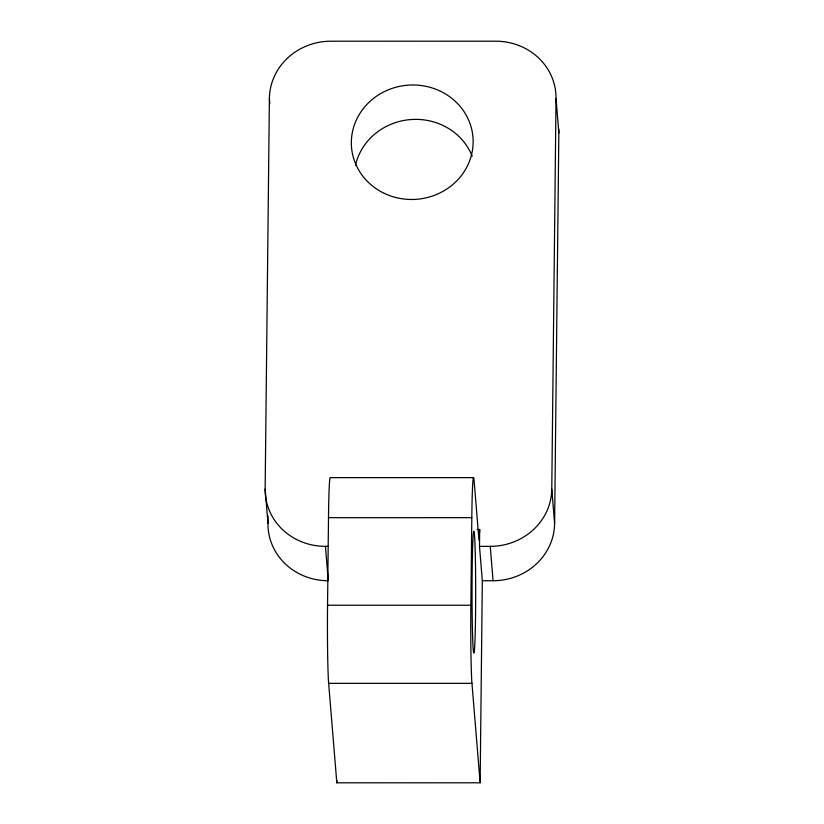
<?xml version="1.0" encoding="UTF-8"?>
<svg xmlns="http://www.w3.org/2000/svg" width="824" height="824" viewBox="0 0 824 824"><rect width="100%" height="100%" fill="white"/><g stroke="black" fill="none" stroke-linecap="round" stroke-linejoin="round"><path stroke-width="1.24" d="M265.153 489.116A60.935 57.227 -4.7 0 0 325.439 546.364L328.261 580.735A60.935 57.227 -4.7 0 1 267.975 523.487L265.153 489.116L269.397 98.468A60.935 57.227 -4.7 0 1 330.929 41.21L495.739 41.2A60.935 57.227 -4.7 0 1 556.025 98.447L558.847 132.819L554.604 523.477A60.935 57.227 -4.7 0 1 493.071 580.735L482.328 580.735L479.496 546.353L479.681 529.513L477.127 529.513M267.975 523.487L268.058 515.783M482.328 580.735L480.135 782.79L336.82 782.8L328.642 683.354A60.935 1.823 90 0 1 327.55 605.238L328.498 517.678A60.935 1.823 90 0 1 330.28 477.642L473.594 477.642M336.82 782.8L336.841 780.225M480.135 782.79L471.956 683.343A60.935 1.823 90 0 1 470.864 605.228L471.812 517.668A60.935 1.823 90 0 1 474.15 481.288L478.991 540.214L479.681 529.513M554.604 523.477L551.781 489.096L556.025 98.447M328.498 517.678L471.812 517.668M325.439 546.364L327.828 546.364M479.496 546.353L490.249 546.353A60.935 57.227 -4.7 0 0 551.781 489.096M327.55 605.238L470.864 605.228M328.642 683.354L471.956 683.343M490.249 546.353L493.071 580.735M269.397 98.468L269.808 103.556M355.515 165.099A60.935 57.227 -4.7 0 1 410.754 119.552A60.935 57.227 -4.7 0 1 472.193 156.2M558.754 128.997A60.935 57.227 -4.7 0 1 558.847 132.819M384.406 193.424A60.935 57.227 -4.7 0 0 473.069 138.834A60.935 57.227 -4.7 0 0 379.225 94.441A60.935 57.227 -4.7 0 0 384.406 193.424M472.379 556.715A60.935 1.823 90 0 0 473.687 652.793A60.935 1.823 90 0 0 475.52 566.912A60.935 1.823 90 0 0 472.379 556.715"/></g></svg>
